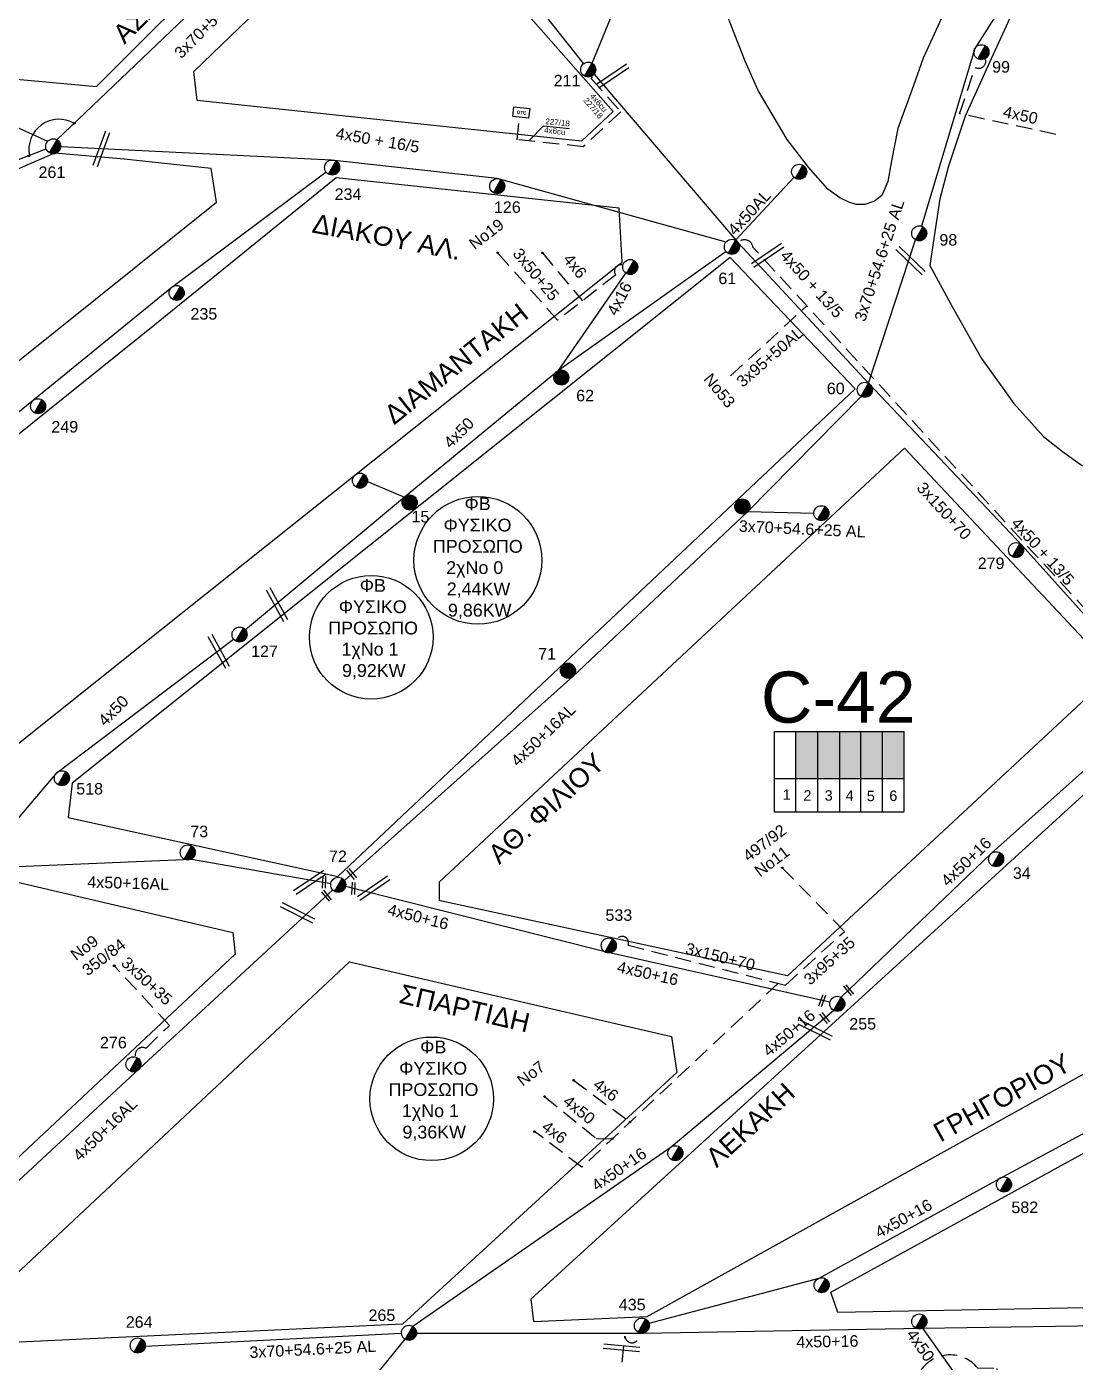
# Model space of a CAD drawing. Header units: millimetres. Extents: x 1421 to 10994, y 848 to 1896.
# Drawn here: x 9342.8 to 9506.9, y 953.6 to 1162.6 of the extents above; entities that cross this region are included whole.
import ezdxf
from ezdxf.enums import TextEntityAlignment as Align

# ---------------------------------------------------------------- set-up
doc = ezdxf.new("R2010")
doc.units = ezdxf.units.MM
doc.linetypes.add('DASHED', pattern=[19.05, 12.7, -6.35])
for name, color, linetype, lineweight in [('3x150+50 XLPE', 7, 'SYN_LINE', 30), ('3x150+70', 7, 'Continuous', 30), ('3x50+25', 7, 'Continuous', 30), ('3x70+54.6+25 AL', 7, 'SYN_LINE', 30), ('3x95+35', 7, 'Continuous', 30), ('3x95+50AL', 7, 'Continuous', 30), ('4x16', 7, 'Continuous', 30), ('4x50', 7, 'Continuous', 30), ('4x50 + 13_5', 7, 'SYN_LINE', 30), ('4x50+16', 7, 'Continuous', 30), ('4x50+16_5', 7, 'Continuous', 30), ('4x6', 7, 'SYN_LINE', 30), ('Pillar Υποσταθμού', 7, 'SYN_LINE', 30), ('Άγνωστα', 7, 'Continuous', 30), ('Υπόγεια καλώδια Παροχών ΧΤ   4x50AL', 7, 'DASHED', 30), ('Υπόγεια καλώδια Παροχών ΧΤ   4x6', 7, 'DASHED', 30)]:
    doc.layers.add(name, color=color, linetype=linetype, lineweight=lineweight)
for name, color, linetype in [('3x50+35CU', 7, 'Continuous'), ('Pillar OTE', 7, 'Continuous'), ('TEXT ΚΑΛΩΔΙΩΝ', 7, 'Continuous'), ('Επιγραφές - Σχήματα', 7, 'Continuous'), ('Μηχανική τομή', 7, 'Continuous'), ('Στύλος Ξύλινος', 7, 'Continuous'), ('Στύλος Ξύλινος @ 1', 7, 'Continuous'), ('Στύλος ΦΜ', 7, 'Continuous'), ('Στύλος ΦΜ @ 1', 7, 'Continuous'), ('Συνδέσεις', 7, 'Continuous'), ('Τομή', 7, 'Continuous'), ('Υπόβαθρο ΔΕΗ', 7, 'Continuous')]:
    doc.layers.add(name, color=color, linetype=linetype)
doc.styles.add('arial', font='arial.ttf', dxfattribs={"height": 3})
doc.styles.get("Standard").update_dxf_attribs({"font": 'arial.ttf', "height": 1.8})
doc.linetypes.add('SYN_LINE', pattern='A,0.5,-0.0001,["/\\/\\/\\/",Standard,S=0.1,R=0,X=0,Y=-0.05],-0.25', length=0.7501)
doc.dimstyles.new('ISO-25', dxfattribs={"dimtxt": 2.5, "dimasz": 2.5, "dimexe": 1.25, "dimexo": 0.625, "dimtad": 1, "dimtxsty": 'Standard', "dimcen": 2.5, "dimadec": 0, "dimazin": 0, "dimtfac": 1, "dimtmove": 0, "dimatfit": 3, "dimfxl": 1, "dimarcsym": 0})

# ---------------------------------------------------------------- blocks, each defined once
blk = doc.blocks.new('ΥΠΑΡΧΩΝ ΤΣΙΜΕΝΤΕΝΙΟΣ ΣΤΥΛΟΣ')
at = {"layer": 'Στύλος ΦΜ'}
blk.add_hatch(color=7, dxfattribs=at).paths.add_polyline_path([(-1.29, -2.28, 0.574793), (2.62, 0, 0.268822), (1.3, 2.27)])
at = {"layer": 'Στύλος ΦΜ', "color": 7}
blk.add_line((-1.29, -2.28), (1.3, 2.27), dxfattribs=at)
blk.add_circle((0, 0), 2.62, dxfattribs=at)
at = {"layer": 'Στύλος ΦΜ', "flags": 4}
for tag, p in [('ΑΡΙΘΜΟΣ', (-4.68, 8.05)), ('ΤΥΠΟΣ', (-4.91, 3.03))]:
    blk.add_attdef(tag, p, '', height=4, dxfattribs=at)
blk = doc.blocks.new('ΥΠΑΡΧΩΝ ΞΥΛΙΝΟΣ ΣΤΥΛΟΣ')
at = {"layer": 'Στύλος Ξύλινος'}
h = blk.add_hatch(color=7, dxfattribs=at)
h.paths.add_polyline_path([(-2.62, 0, 0.270008), (-1.29, -2.28), (1.3, 2.27, 0.576266)])
h.paths.add_polyline_path([(-1.29, -2.28, 0.574793), (2.62, 0, 0.268822), (1.3, 2.27)])
at = {"layer": 'Στύλος Ξύλινος', "color": 7}
blk.add_line((-1.29, -2.28), (1.3, 2.27), dxfattribs=at)
blk.add_circle((0, 0), 2.62, dxfattribs=at)
at = {"layer": 'Στύλος Ξύλινος', "color": 1, "flags": 4}
for tag, p in [('ΑΡΙΘΜΟΣ', (-4.91, 8.6)), ('ΤΥΠΟΣ', (-4.85, 3.39))]:
    blk.add_attdef(tag, p, '', height=4, dxfattribs=at)
blk = doc.blocks.new('ΤΟΜΗ')
at = {"layer": 'Τομή', "ltscale": 40}
for p, q in [((11.33, -0.65), (-11.4, -0.65)), ((11.33, -3.42), (-11.4, -3.42))]:
    blk.add_line(p, q, dxfattribs=at)
blk = doc.blocks.new('_ΣΥΝΔΕΣΗ')
at = {"layer": 'Συνδέσεις', "linetype": 'SYN_LINE', "ltscale": 40}
blk.add_hatch(color=256, dxfattribs=at).paths.add_polyline_path([(0.5, -0.01, 1), (-0.5, -0.01, 1)])
at = {"layer": 'Συνδέσεις'}
blk.add_circle((0, -0.01), 0.5, dxfattribs=at)
blk = doc.blocks.new('ΜΗΧΑΝΙΚΗ ΤΟΜΗ')
at = {"layer": 'Μηχανική τομή', "ltscale": 40}
for p, q in [((-3.79, 1.21), (3.79, 1.21)), ((3.79, -0.34), (-3.79, -0.34))]:
    blk.add_line(p, q, dxfattribs=at)
blk = doc.blocks.new('PILLAR ΟΤΕ')
at = {"layer": 'Pillar OTE', "ltscale": 40}
blk.add_lwpolyline([(-3.31, 2.02), (3.39, 2.02), (3.39, -1.99), (-3.31, -1.99)], close=True, dxfattribs=at)
at = {"layer": 'Pillar OTE', "insert": (-1.81, 0.71), "char_height": 1.3575, "width": 109.961, "attachment_point": 1}
blk.add_mtext('{\\fArial|b1|i0|c161|p34;OTE}', dxfattribs=at)

msp = doc.modelspace()

# ---------------------------------------------------------------- hatches: boundary and pattern name
at = {"layer": 'Pillar Υποσταθμού', "linetype": 'Continuous', "lineweight": -3, "ltscale": 0.2}
h = msp.add_hatch(color=1, dxfattribs=at)
h.dxf.hatch_style = 1
h.paths.add_polyline_path([(9466.58, 1052.35), (9463.14, 1052.35), (9463.14, 1044.99), (9466.58, 1044.99)])
h = msp.add_hatch(color=133, dxfattribs=at)
h.dxf.hatch_style = 1
h.paths.add_polyline_path([(9470.02, 1052.35), (9466.58, 1052.35), (9466.58, 1044.99), (9470.02, 1044.99)])
h = msp.add_hatch(color=30, dxfattribs=at)
h.dxf.hatch_style = 1
h.paths.add_polyline_path([(9473.32, 1044.98), (9473.32, 1052.35), (9470.02, 1052.35), (9470.02, 1044.99)])
h = msp.add_hatch(color=27, dxfattribs=at)
h.dxf.hatch_style = 1
h.paths.add_polyline_path([(9476.7, 1044.98), (9476.7, 1052.35), (9473.4, 1052.35), (9473.4, 1044.99)])
h = msp.add_hatch(color=173, dxfattribs=at)
h.dxf.hatch_style = 1
h.paths.add_polyline_path([(9480.1, 1044.98), (9480.1, 1052.35), (9476.8, 1052.35), (9476.8, 1044.98)])

# ---------------------------------------------------------------- linework, layer by layer
at = {"lineweight": -3, "ltscale": 0.2}
for centre, radius in [((9413.37, 1079.12), 10), ((9396.68, 1067.08), 9.67)]:
    msp.add_circle(centre, radius, dxfattribs=at)
at = {"layer": '3x150+50 XLPE', "color": 6, "linetype": 'DASHED', "lineweight": -3, "ltscale": 0.2}
for points in [[(9488.75, 1149.01), (9491.21, 1156.23, 0.671372), (9492.79, 1157.63, -1.670881)], [(9359.77, 1001.39, -0.640927), (9361.44, 1002.76), (9365.1, 1006.34)]]:
    msp.add_lwpolyline(points, format="xyb", dxfattribs=at)
at = {"layer": '3x150+50 XLPE', "color": 206, "linetype": 'DASHED', "lineweight": -3, "ltscale": 0.2}
for points in [[(9436.07, 1125.3, 0.773801), (9434.95, 1123.8), (9425.85, 1116.71)], [(9442.11, 939.49), (9435.56, 949.82), (9436.39, 957.68, 1.249207), (9438.46, 958.33, -0.350484)]]:
    msp.add_lwpolyline(points, format="xyb", dxfattribs=at)
at = {"layer": '3x150+50 XLPE', "color": 30, "linetype": 'DASHED', "lineweight": -3, "ltscale": 0.2}
msp.add_lwpolyline([(9460.38, 1012.94), (9429.66, 984.15)], dxfattribs=at)
at = {"layer": '3x150+70', "color": 173, "linetype": 'DASHED', "lineweight": -3, "ltscale": 0.2}
msp.add_lwpolyline([(9524.48, 1054.84), (9526.75, 1052.3), (9532.06, 1056.93), (9525.03, 1064.88), (9519.1, 1059.84), (9456.41, 1128.13, 0.647906), (9454.11, 1128.82, -6.062855)], format="xyb", dxfattribs=at)
at = {"layer": '3x150+70', "color": 30, "linetype": 'DASHED', "lineweight": -3, "ltscale": 0.2}
msp.add_lwpolyline([(9434.95, 1019.29, -1.205558), (9436.87, 1018.89), (9461.51, 1012.65)], format="xyb", dxfattribs=at)
at = {"layer": '3x50+25', "color": 206, "linetype": 'DASHED', "lineweight": -3, "ltscale": 0.2}
msp.add_lwpolyline([(9425.85, 1116.71), (9416.45, 1127.23)], dxfattribs=at)
at = {"layer": '3x50+35CU', "color": 6, "linetype": 'DASHED', "lineweight": -3, "ltscale": 0.2}
msp.add_lwpolyline([(9365.1, 1006.34), (9356.46, 1015.67)], dxfattribs=at)
at = {"layer": '3x70+54.6+25 AL', "color": 173, "lineweight": -3, "ltscale": 15}
msp.add_lwpolyline([(9431.23, 1156.94), (9442.01, 1183.17), (9453.07, 1211.36), (9468.55, 1231.94), (9480.99, 1245.6), (9503.01, 1267.61), (9530.78, 1294.47)], dxfattribs=at)
at = {"layer": '3x70+54.6+25 AL', "color": 1, "lineweight": -3, "ltscale": 10}
msp.add_lwpolyline([(9347.5, 1144.93), (9374.22, 1170.48), (9395.42, 1193.31)], dxfattribs=at)
at = {"layer": '3x70+54.6+25 AL', "color": 6, "linetype": 'SYN_LINE', "lineweight": -3, "ltscale": 15}
msp.add_lwpolyline([(9499.7, 1172.66), (9491.16, 1159.24), (9482.78, 1131.41)], dxfattribs=at)
at = {"layer": '3x70+54.6+25 AL', "color": 133, "lineweight": -3, "ltscale": 15}
msp.add_lwpolyline([(9474.5, 1106.83), (9481.86, 1129.26)], dxfattribs=at)
at = {"layer": '3x70+54.6+25 AL', "color": 133, "lineweight": -3, "ltscale": 9}
msp.add_lwpolyline([(9455.62, 1086.74), (9465.94, 1086.52)], dxfattribs=at)
at = {"layer": '3x70+54.6+25 AL', "color": 62, "linetype": 'SYN_LINE', "lineweight": -3, "ltscale": 15}
msp.add_lwpolyline([(9361.31, 956.15), (9401.41, 958.17)], dxfattribs=at)
at = {"layer": '3x70+54.6+25 AL', "color": 62, "linetype": 'SYN_LINE', "lineweight": -3, "ltscale": 9}
msp.add_lwpolyline([(9396.83, 950.86), (9402.01, 957.21)], dxfattribs=at)
at = {"layer": '3x95+35', "color": 30, "linetype": 'DASHED', "lineweight": -3, "ltscale": 0.2}
msp.add_lwpolyline([(9461.51, 1012.65), (9470.76, 1021.05), (9461.01, 1031)], dxfattribs=at)
at = {"layer": '3x95+50AL', "color": 206, "linetype": 'DASHED', "lineweight": -3, "ltscale": 0.2}
msp.add_lwpolyline([(9452.9, 1107.97), (9464.85, 1118.94)], dxfattribs=at)
at = {"layer": '4x16', "color": 206, "linetype": 'Continuous', "lineweight": -3, "ltscale": 0.2}
msp.add_lwpolyline([(9425.99, 1108.83), (9436.54, 1124.05)], dxfattribs=at)
at = {"layer": '4x50', "color": 6, "linetype": 'DASHED', "lineweight": -3, "ltscale": 0.2}
msp.add_lwpolyline([(9503.82, 1145.78), (9488.75, 1149.01)], dxfattribs=at)
at = {"layer": '4x50', "color": 133, "linetype": 'Continuous', "lineweight": -3, "ltscale": 15}
msp.add_lwpolyline([(9453.71, 1129.2), (9462.85, 1139.07)], dxfattribs=at)
at = {"layer": '4x50', "color": 173, "linetype": 'Continuous', "lineweight": -3, "ltscale": 0.2}
msp.add_lwpolyline([(9452.21, 1127.43), (9425.99, 1108.83), (9401.88, 1089.02), (9376.99, 1068.25)], dxfattribs=at)
at = {"layer": '4x50', "color": 206, "linetype": 'Continuous', "lineweight": -3, "ltscale": 0.2}
msp.add_lwpolyline([(9396.09, 1091.44), (9401.88, 1089.02)], dxfattribs=at)
at = {"layer": '4x50', "color": 27, "linetype": 'Continuous', "lineweight": -3, "ltscale": 0.2}
msp.add_lwpolyline([(9279.12, 981.37), (9303.94, 1005.61), (9335.57, 1031.89), (9347.51, 1045.92), (9375.14, 1066.79)], dxfattribs=at)
at = {"layer": '4x50', "color": 30, "linetype": 'DASHED', "lineweight": -3, "ltscale": 0.2}
msp.add_lwpolyline([(9423.82, 995.21), (9431.9, 988.65), (9434.4, 988.6)], dxfattribs=at)
at = {"layer": '4x50', "color": 30, "linetype": 'Continuous', "lineweight": -3, "ltscale": 0.2}
msp.add_lwpolyline([(9482.96, 958.94), (9487.63, 952.35)], dxfattribs=at)
at = {"layer": '4x50 + 13_5', "color": 173, "linetype": 'Continuous', "lineweight": -3, "ltscale": 0.2}
msp.add_lwpolyline([(9397.18, 1194.36), (9416.6, 1173.5), (9417.92, 1172), (9429.91, 1156.84)], dxfattribs=at)
at = {"layer": '4x50 + 13_5', "color": 133, "linetype": 'Continuous', "lineweight": -3, "ltscale": 15}
msp.add_lwpolyline([(9431.57, 1155.19), (9454.11, 1128.82), (9474.5, 1106.83), (9498.54, 1081.42), (9513.89, 1064.4), (9519.3, 1057.3)], dxfattribs=at)
at = {"layer": '4x50+16', "color": 151, "linetype": 'Continuous', "lineweight": -3, "ltscale": 15}
for points in [[(9226.6, 1161.14), (9239.99, 1157.36), (9259.6, 1155.21), (9290.84, 1151.94), (9327.47, 1153.15), (9346.03, 1144.69)], [(9337.57, 1031.03), (9368.56, 1032.37), (9390.36, 1028.55)]]:
    msp.add_lwpolyline(points, dxfattribs=at)
at = {"layer": '4x50+16', "color": 1, "lineweight": -3, "ltscale": 15}
msp.add_lwpolyline([(9254.09, 1104.64), (9282.56, 1117.91), (9315.46, 1131.84), (9345.82, 1143.49)], dxfattribs=at)
at = {"layer": '4x50+16', "color": 206, "linetype": 'Continuous', "lineweight": -3, "ltscale": 0.2}
for points in [[(9389.64, 1139.85), (9365.28, 1121.65), (9343.85, 1104.18), (9323.85, 1088.07), (9283.2, 1062.89)], [(9440.16, 959.74), (9466.76, 966.78), (9494.94, 982.34), (9526.9, 999.56), (9555.83, 1014.18)]]:
    msp.add_lwpolyline(points, dxfattribs=at)
at = {"layer": '4x50+16', "color": 133, "linetype": 'Continuous', "lineweight": -3, "ltscale": 15}
msp.add_lwpolyline([(9392.48, 1029.03), (9428.25, 1060.96), (9455.58, 1086.7), (9473.34, 1104.78)], dxfattribs=at)
at = {"layer": '4x50+16', "color": 30, "linetype": 'Continuous', "lineweight": -3, "ltscale": 0.2}
for points in [[(9519.09, 1055.91), (9493.75, 1033.27), (9470.2, 1010.73)], [(9468.47, 1009.98), (9433.27, 1017.83), (9392.67, 1028.06)], [(9403.77, 958.15), (9439.22, 958.19), (9482.96, 958.94), (9517.66, 959.48), (9550.81, 960.4), (9580, 962.35)]]:
    msp.add_lwpolyline(points, dxfattribs=at)
at = {"layer": '4x50+16', "color": 6, "linetype": 'Continuous', "lineweight": -3, "ltscale": 0.2}
msp.add_lwpolyline([(9313.93, 958.93), (9335.69, 976.68), (9360.44, 999.6), (9390.66, 1027.54)], dxfattribs=at)
at = {"layer": '4x50+16', "color": 62, "linetype": 'Continuous', "lineweight": -3, "ltscale": 0.2}
msp.add_lwpolyline([(9403.18, 959.25), (9443.63, 987.32), (9469.03, 1008.69)], dxfattribs=at)
at = {"layer": '4x50+16', "color": 5, "linetype": 'DASHED', "lineweight": -3, "ltscale": 0.2}
msp.add_lwpolyline([(9467.91, 924.18), (9464.25, 921.49), (9448.49, 941.96), (9449.91, 951.57), (9482.68, 952.38, -0.495948), (9491.58, 952.73), (9494.57, 952.66), (9494.51, 951.82), (9528.29, 952.34), (9528.3, 955.96), (9540.44, 956.15), (9540.49, 952.32)], format="xyb", dxfattribs=at)
at = {"layer": '4x50+16_5', "color": 173, "linetype": 'Continuous', "lineweight": -3, "ltscale": 0.2}
msp.add_lwpolyline([(9452.2, 1128.91), (9416.41, 1138.85), (9390.48, 1141.76), (9348.1, 1143.85)], dxfattribs=at)
at = {"layer": '4x6', "color": 206, "linetype": 'DASHED', "lineweight": -3, "ltscale": 0.2}
msp.add_lwpolyline([(9423.47, 1127.23), (9429.72, 1119.72)], dxfattribs=at)
at = {"layer": '4x6', "color": 30, "linetype": 'DASHED', "lineweight": -3, "ltscale": 0.2}
for points in [[(9428.35, 997.76), (9437.18, 991.2)], [(9429.66, 984.15), (9422.23, 989.72)]]:
    msp.add_lwpolyline(points, dxfattribs=at)
at = {"layer": 'Pillar Υποσταθμού', "linetype": 'Continuous', "lineweight": -3, "ltscale": 40}
for points in [[(9459.81, 1039.71), (9459.81, 1052.35), (9480.1, 1052.35)], [(9463.14, 1039.71), (9463.14, 1052.35)], [(9466.58, 1039.71), (9466.58, 1052.35)], [(9470.02, 1039.7), (9470.02, 1052.35)], [(9473.32, 1039.7), (9473.32, 1052.35)], [(9476.7, 1039.7), (9476.7, 1052.35)], [(9480.1, 1039.82), (9480.1, 1052.35)], [(9459.81, 1045), (9480.1, 1044.98)], [(9480.1, 1039.68), (9480.1, 1039.68), (9459.81, 1039.71)]]:
    msp.add_lwpolyline(points, dxfattribs=at)
at = {"layer": 'Υπόβαθρο ΔΕΗ', "lineweight": -3, "ltscale": 0.1}
for points in [[(9264.33, 1165.95), (9264.96, 1162), (9312.72, 1157.01), (9353.69, 1153.26), (9394.91, 1194.43), (9383.58, 1207.8), (9353.76, 1197.27), (9320.61, 1185.54), (9289.65, 1174.68)], [(9401.4, 1186.99), (9434.56, 1149.36), (9429.57, 1144.71), (9369.44, 1151.06), (9368.92, 1155.64)], [(9247.58, 1095.21), (9282.26, 1063.87), (9315.63, 1089.64), (9372.45, 1135.15), (9371.63, 1140.45), (9358, 1141.91), (9347.11, 1142.83), (9298.04, 1121.47), (9247.31, 1100.36)], [(9291.24, 1058.3), (9297.1, 1050.27), (9331.95, 1042.89), (9360.99, 1066.03), (9435.95, 1125.78), (9435.48, 1134.22), (9391.2, 1138.99), (9362.84, 1115.98), (9326.85, 1087.11)], [(9349.89, 1044.25), (9349.23, 1038.87), (9391.43, 1029.64), (9472.42, 1105.95), (9452.87, 1126.49)], [(9513.02, 1061.66), (9461.82, 1014.08), (9407.72, 1025.76), (9407.34, 1025.88), (9407.35, 1028.81), (9480.11, 1096.69)], [(9422.07, 960.02), (9439.88, 960.76), (9548.69, 1021.25), (9519.96, 1053.21), (9421.63, 963.5)], [(9375.01, 1020.88), (9375.39, 1017.48), (9353.16, 996.68), (9313.99, 959.95), (9280.19, 981.27), (9293.35, 992.68), (9336.39, 1029.88)], [(9393.26, 1016.28), (9443.65, 1004.61), (9444.52, 998.97), (9401.55, 959.57), (9336, 956.51), (9334.33, 961.1)], [(9468.62, 964.61), (9556.57, 1012.97), (9588.51, 977.83), (9580.31, 963.48), (9469.72, 961.39)]]:
    msp.add_lwpolyline(points, close=True, dxfattribs=at)
for points in [[(9485.94, 1163.97), (9483.06, 1157.71), (9481.53, 1153.44), (9479.08, 1146.68), (9478.12, 1141.65), (9477.5, 1138.38), (9476.59, 1136.23), (9475.46, 1135.3), (9473.94, 1134.78), (9472.58, 1134.82), (9471.43, 1135.16), (9470, 1135.86), (9468.14, 1137.19), (9465.09, 1140.63), (9461.76, 1144.96), (9457.23, 1152.63), (9455.19, 1157.22), (9450.81, 1168.47)], [(9496.61, 1163.95), (9493.67, 1157.59), (9489.63, 1148.62), (9488.23, 1144.42), (9487.02, 1140.82), (9485.64, 1135.7), (9484.74, 1129.46), (9484.12, 1125.23), (9487.65, 1118.72), (9492.17, 1110.68), (9497.22, 1103.65), (9501.87, 1098.47), (9504.85, 1096.14), (9507.98, 1093.88)]]:
    msp.add_lwpolyline(points, dxfattribs=at)
at = {"layer": 'Υπόβαθρο ΔΕΗ', "lineweight": -3}
msp.add_circle((9406.14, 994.85), 9.67, dxfattribs=at)
msp.add_arc((9347.84, 1143.4), 4.74, 60.0863, 191.252, dxfattribs=at)
at = {"layer": 'Υπόγεια καλώδια Παροχών ΧΤ   4x6', "color": 173, "linetype": 'DASHED', "lineweight": -3, "ltscale": 0.2}
msp.add_lwpolyline([(9431.15, 1154.85, -0.57453), (9431.12, 1154.52), (9435.72, 1149.3), (9429.86, 1143.85), (9419.54, 1144.94), (9419.9, 1148.39)], format="xyb", dxfattribs=at)

# ---------------------------------------------------------------- block references
at = {"layer": 'Pillar OTE', "xscale": 0.375, "yscale": 0.375, "zscale": 0.375, "rotation": 354.0000000000001}
msp.add_blockref('PILLAR ΟΤΕ', (9420.13, 1149.18), dxfattribs=at)
at = {"layer": 'Μηχανική τομή', "lineweight": -3, "xscale": 0.2499999999999678, "yscale": 0.2499999999999678, "zscale": 0.2499999999999678}
for p, rotation in [((9393.54, 1029.96), 309.3983896986296), ((9389.2, 1028.75), 267.3831319401463), ((9393.79, 1027.78), 267.3831319401463), ((9389.59, 1026.55), 309.3983896986296), ((9471.31, 1011.78), 309.3983896986296), ((9467.13, 1010.26), 249.2656532488117), ((9467.54, 1007.43), 309.3983896986296)]:
    msp.add_blockref('ΜΗΧΑΝΙΚΗ ΤΟΜΗ', p, dxfattribs=dict(at, rotation=rotation))
at = {"layer": 'Στύλος Ξύλινος @ 1', "lineweight": -3, "ltscale": 40}
ref = msp.add_blockref('ΥΠΑΡΧΩΝ ΞΥΛΙΝΟΣ ΣΤΥΛΟΣ', (9426.42, 1107.74), dxfattribs=dict(at, xscale=0.4499999999998181, yscale=0.4499999999998181, zscale=0.4499999999998181))
ref.add_attrib('ΤΥΠΟΣ', '62', (9428.75, 1104), dxfattribs={"layer": 'Στύλος Ξύλινος', "height": 1.8, "flags": 4})
ref = msp.add_blockref('ΥΠΑΡΧΩΝ ΞΥΛΙΝΟΣ ΣΤΥΛΟΣ', (9402.7, 1088.17), dxfattribs=dict(at, xscale=0.4499999999998181, yscale=0.4499999999998181, zscale=0.4499999999998181))
ref.add_attrib('ΤΥΠΟΣ', '15', (9402.98, 1085.05), dxfattribs={"layer": 'Στύλος Ξύλινος', "height": 1.8, "flags": 4})
at = {"layer": 'Στύλος Ξύλινος @ 1', "lineweight": -3, "ltscale": 40, "xscale": 0.4499999999998181, "yscale": 0.4499999999998181, "zscale": 0.4499999999998181}
msp.add_blockref('ΥΠΑΡΧΩΝ ΞΥΛΙΝΟΣ ΣΤΥΛΟΣ', (9454.76, 1087.55), dxfattribs=at)
at = {"layer": 'Στύλος Ξύλινος @ 1', "lineweight": -3, "ltscale": 40}
ref = msp.add_blockref('ΥΠΑΡΧΩΝ ΞΥΛΙΝΟΣ ΣΤΥΛΟΣ', (9427.47, 1061.85), dxfattribs=dict(at, xscale=0.4499999999998181, yscale=0.4499999999998181, zscale=0.4499999999998181))
ref.add_attrib('ΤΥΠΟΣ', '71', (9422.8, 1063.59), dxfattribs={"layer": 'Στύλος Ξύλινος', "height": 1.8, "flags": 4})
at = {"layer": 'Στύλος ΦΜ @ 1', "color": 1, "lineweight": -3, "ltscale": 40}
ref = msp.add_blockref('ΥΠΑΡΧΩΝ ΤΣΙΜΕΝΤΕΝΙΟΣ ΣΤΥΛΟΣ', (9492.17, 1158.63), dxfattribs=dict(at, xscale=0.4499999999998181, yscale=0.4499999999998181, zscale=0.4499999999998181))
ref.add_attrib('ΑΡΙΘΜΟΣ', '99', (9493.84, 1155.44), dxfattribs={"layer": 'Στύλος ΦΜ', "height": 1.8, "flags": 4})
ref = msp.add_blockref('ΥΠΑΡΧΩΝ ΤΣΙΜΕΝΤΕΝΙΟΣ ΣΤΥΛΟΣ', (9430.64, 1155.91), dxfattribs=dict(at, xscale=0.4499999999998181, yscale=0.4499999999998181, zscale=0.4499999999998181))
ref.add_attrib('ΑΡΙΘΜΟΣ', '211', (9425.23, 1153.29), dxfattribs={"layer": 'Στύλος ΦΜ', "height": 1.8, "flags": 4})
ref = msp.add_blockref('ΥΠΑΡΧΩΝ ΤΣΙΜΕΝΤΕΝΙΟΣ ΣΤΥΛΟΣ', (9346.92, 1143.91), dxfattribs=dict(at, xscale=0.4499999999998181, yscale=0.4499999999998181, zscale=0.4499999999998181))
ref.add_attrib('ΑΡΙΘΜΟΣ', '261', (9344.61, 1138.95), dxfattribs={"layer": 'Στύλος ΦΜ', "height": 1.8, "flags": 4})
ref = msp.add_blockref('ΥΠΑΡΧΩΝ ΤΣΙΜΕΝΤΕΝΙΟΣ ΣΤΥΛΟΣ', (9390.56, 1140.58), dxfattribs=dict(at, xscale=0.4499999999998181, yscale=0.4499999999998181, zscale=0.4499999999998181))
ref.add_attrib('ΑΡΙΘΜΟΣ', '234', (9390.95, 1135.52), dxfattribs={"layer": 'Στύλος ΦΜ', "height": 1.8, "flags": 4})
at = {"layer": 'Στύλος ΦΜ @ 1', "color": 1, "lineweight": -3, "ltscale": 40, "xscale": 0.4499999999998181, "yscale": 0.4499999999998181, "zscale": 0.4499999999998181}
for p in [(9463.65, 1139.93), (9437.21, 1125.02), (9394.92, 1091.59), (9467.12, 1086.49), (9444.27, 986.33), (9467.17, 965.67), (9482.45, 960)]:
    msp.add_blockref('ΥΠΑΡΧΩΝ ΤΣΙΜΕΝΤΕΝΙΟΣ ΣΤΥΛΟΣ', p, dxfattribs=at)
at = {"layer": 'Στύλος ΦΜ @ 1', "color": 1, "lineweight": -3, "ltscale": 40}
ref = msp.add_blockref('ΥΠΑΡΧΩΝ ΤΣΙΜΕΝΤΕΝΙΟΣ ΣΤΥΛΟΣ', (9416.4, 1137.67), dxfattribs=dict(at, xscale=0.4499999999998181, yscale=0.4499999999998181, zscale=0.4499999999998181))
ref.add_attrib('ΑΡΙΘΜΟΣ', '126', (9415.88, 1133.49), dxfattribs={"layer": 'Στύλος ΦΜ', "height": 1.8, "flags": 4})
ref = msp.add_blockref('ΥΠΑΡΧΩΝ ΤΣΙΜΕΝΤΕΝΙΟΣ ΣΤΥΛΟΣ', (9482.44, 1130.29), dxfattribs=dict(at, xscale=0.4499999999998181, yscale=0.4499999999998181, zscale=0.4499999999998181))
ref.add_attrib('ΑΡΙΘΜΟΣ', '98', (9485.59, 1128.37), dxfattribs={"layer": 'Στύλος ΦΜ', "height": 1.8, "flags": 4})
ref = msp.add_blockref('ΥΠΑΡΧΩΝ ΤΣΙΜΕΝΤΕΝΙΟΣ ΣΤΥΛΟΣ', (9453.12, 1128.18), dxfattribs=dict(at, xscale=0.4499999999998181, yscale=0.4499999999998181, zscale=0.4499999999998181))
ref.add_attrib('ΑΡΙΘΜΟΣ', '61', (9451, 1122.34), dxfattribs={"layer": 'Στύλος ΦΜ', "height": 1.8, "flags": 4})
ref = msp.add_blockref('ΥΠΑΡΧΩΝ ΤΣΙΜΕΝΤΕΝΙΟΣ ΣΤΥΛΟΣ', (9366.23, 1120.96), dxfattribs=dict(at, xscale=0.4499999999998181, yscale=0.4499999999998181, zscale=0.4499999999998181))
ref.add_attrib('ΑΡΙΘΜΟΣ', '235', (9368.39, 1116.79), dxfattribs={"layer": 'Στύλος ΦΜ', "height": 1.8, "flags": 4})
ref = msp.add_blockref('ΥΠΑΡΧΩΝ ΤΣΙΜΕΝΤΕΝΙΟΣ ΣΤΥΛΟΣ', (9473.92, 1105.81), dxfattribs=dict(at, xscale=0.4499999999998181, yscale=0.4499999999998181, zscale=0.4499999999998181))
ref.add_attrib('ΑΡΙΘΜΟΣ', '60', (9467.97, 1105.12), dxfattribs={"layer": 'Στύλος ΦΜ', "height": 1.8, "flags": 4})
ref = msp.add_blockref('ΥΠΑΡΧΩΝ ΤΣΙΜΕΝΤΕΝΙΟΣ ΣΤΥΛΟΣ', (9344.54, 1103.23), dxfattribs=dict(at, xscale=0.4499999999998181, yscale=0.4499999999998181, zscale=0.4499999999998181))
ref.add_attrib('ΑΡΙΘΜΟΣ', '249', (9346.62, 1099.12), dxfattribs={"layer": 'Στύλος ΦΜ', "height": 1.8, "flags": 4})
ref = msp.add_blockref('ΥΠΑΡΧΩΝ ΤΣΙΜΕΝΤΕΝΙΟΣ ΣΤΥΛΟΣ', (9497.59, 1080.72), dxfattribs=dict(at, xscale=0.4499999999998181, yscale=0.4499999999998181, zscale=0.4499999999998181))
ref.add_attrib('ΑΡΙΘΜΟΣ', '279', (9491.59, 1077.75), dxfattribs={"layer": 'Στύλος ΦΜ', "height": 1.8, "flags": 4})
ref = msp.add_blockref('ΥΠΑΡΧΩΝ ΤΣΙΜΕΝΤΕΝΙΟΣ ΣΤΥΛΟΣ', (9376.08, 1067.5), dxfattribs=dict(at, xscale=0.4499999999998181, yscale=0.4499999999998181, zscale=0.4499999999998181))
ref.add_attrib('ΑΡΙΘΜΟΣ', '127', (9377.88, 1063.98), dxfattribs={"layer": 'Στύλος ΦΜ', "height": 1.8, "flags": 4})
ref = msp.add_blockref('ΥΠΑΡΧΩΝ ΤΣΙΜΕΝΤΕΝΙΟΣ ΣΤΥΛΟΣ', (9348.27, 1045.02), dxfattribs=dict(at, xscale=0.4499999999998181, yscale=0.4499999999998181, zscale=0.4499999999998181))
ref.add_attrib('ΑΡΙΘΜΟΣ', '518', (9350.51, 1042.47), dxfattribs={"layer": 'Στύλος ΦΜ', "height": 1.8, "flags": 4})
ref = msp.add_blockref('ΥΠΑΡΧΩΝ ΤΣΙΜΕΝΤΕΝΙΟΣ ΣΤΥΛΟΣ', (9367.97, 1033.39), dxfattribs=dict(at, xscale=0.4499999999998181, yscale=0.4499999999998181, zscale=0.4499999999998181))
ref.add_attrib('ΑΡΙΘΜΟΣ', '73', (9368.36, 1035.79), dxfattribs={"layer": 'Στύλος ΦΜ', "height": 1.8, "flags": 4})
ref = msp.add_blockref('ΥΠΑΡΧΩΝ ΤΣΙΜΕΝΤΕΝΙΟΣ ΣΤΥΛΟΣ', (9391.52, 1028.34), dxfattribs=dict(at, xscale=0.4499999999998181, yscale=0.4499999999998181, zscale=0.4499999999998181))
ref.add_attrib('ΑΡΙΘΜΟΣ', '72', (9390.07, 1031.9), dxfattribs={"layer": 'Στύλος ΦΜ', "height": 1.8, "flags": 4})
ref = msp.add_blockref('ΥΠΑΡΧΩΝ ΤΣΙΜΕΝΤΕΝΙΟΣ ΣΤΥΛΟΣ', (9494.47, 1032.34), dxfattribs=dict(at, xscale=0.4499999999998181, yscale=0.4499999999998181, zscale=0.4499999999998181))
ref.add_attrib('ΑΡΙΘΜΟΣ', '34', (9497.09, 1029.27), dxfattribs={"layer": 'Στύλος ΦΜ', "height": 1.8, "flags": 4})
ref = msp.add_blockref('ΥΠΑΡΧΩΝ ΤΣΙΜΕΝΤΕΝΙΟΣ ΣΤΥΛΟΣ', (9433.85, 1018.85), dxfattribs=dict(at, xscale=0.4499999999998181, yscale=0.4499999999998181, zscale=0.4499999999998181))
ref.add_attrib('ΑΡΙΘΜΟΣ', '533', (9433.33, 1022.7), dxfattribs={"layer": 'Στύλος ΦΜ', "height": 1.8, "flags": 4})
ref = msp.add_blockref('ΥΠΑΡΧΩΝ ΤΣΙΜΕΝΤΕΝΙΟΣ ΣΤΥΛΟΣ', (9469.62, 1009.71), dxfattribs=dict(at, xscale=0.4499999999998181, yscale=0.4499999999998181, zscale=0.4499999999998181))
ref.add_attrib('ΑΡΙΘΜΟΣ', '255', (9471.49, 1005.69), dxfattribs={"layer": 'Στύλος ΦΜ', "height": 1.8, "flags": 4})
ref = msp.add_blockref('ΥΠΑΡΧΩΝ ΤΣΙΜΕΝΤΕΝΙΟΣ ΣΤΥΛΟΣ', (9359.47, 1000.25), dxfattribs=dict(at, xscale=0.4499999999998181, yscale=0.4499999999998181, zscale=0.4499999999998181))
ref.add_attrib('ΑΡΙΘΜΟΣ', '276', (9354.23, 1002.75), dxfattribs={"layer": 'Στύλος ΦΜ', "height": 1.8, "flags": 4})
ref = msp.add_blockref('ΥΠΑΡΧΩΝ ΤΣΙΜΕΝΤΕΝΙΟΣ ΣΤΥΛΟΣ', (9495.7, 981.44), dxfattribs=dict(at, xscale=0.4499999999998181, yscale=0.4499999999998181, zscale=0.4499999999998181))
ref.add_attrib('ΑΡΙΘΜΟΣ', '582', (9496.86, 976.97), dxfattribs={"layer": 'Στύλος ΦΜ', "height": 1.8, "flags": 4})
ref = msp.add_blockref('ΥΠΑΡΧΩΝ ΤΣΙΜΕΝΤΕΝΙΟΣ ΣΤΥΛΟΣ', (9439.04, 959.36), dxfattribs=dict(at, xscale=0.4499999999998181, yscale=0.4499999999998181, zscale=0.4499999999998181))
ref.add_attrib('ΑΡΙΘΜΟΣ', '435', (9435.42, 961.75), dxfattribs={"layer": 'Στύλος ΦΜ', "height": 1.8, "flags": 4})
ref = msp.add_blockref('ΥΠΑΡΧΩΝ ΤΣΙΜΕΝΤΕΝΙΟΣ ΣΤΥΛΟΣ', (9402.59, 958.23), dxfattribs=dict(at, xscale=0.4499999999998181, yscale=0.4499999999998181, zscale=0.4499999999998181))
ref.add_attrib('ΑΡΙΘΜΟΣ', '265', (9396.25, 960.08), dxfattribs={"layer": 'Στύλος ΦΜ', "height": 1.8, "flags": 4})
ref = msp.add_blockref('ΥΠΑΡΧΩΝ ΤΣΙΜΕΝΤΕΝΙΟΣ ΣΤΥΛΟΣ', (9360.14, 956.24), dxfattribs=dict(at, xscale=0.4499999999998181, yscale=0.4499999999998181, zscale=0.4499999999998181))
ref.add_attrib('ΑΡΙΘΜΟΣ', '264', (9358.26, 959.02), dxfattribs={"layer": 'Στύλος ΦΜ', "height": 1.8, "flags": 4})
at = {"layer": 'Συνδέσεις', "lineweight": -3, "xscale": 0.25, "yscale": 0.25, "zscale": 0.25}
for p in [(9350.21, 1147.52), (9343.1, 1142.4), (9416.45, 1127.24), (9423.47, 1127.24), (9461.02, 1031), (9356.46, 1015.67), (9428.35, 997.76), (9423.82, 995.21), (9437.18, 991.21), (9422.23, 989.72), (9434.41, 988.6)]:
    msp.add_blockref('_ΣΥΝΔΕΣΗ', p, dxfattribs=at)
at = {"layer": 'Τομή', "lineweight": -3}
for p, xscale, yscale, zscale, rotation in [((9434.19, 1155.31), 0.2499999999999999, 0.2499999999999999, 0.2499999999999999, 34.12016759528842), ((9353.95, 1143.65), 0.2499999999999998, 0.2499999999999998, 0.2499999999999998, 69.77134410171824), ((9458.44, 1127.25), 0.2499999999999999, 0.2499999999999999, 0.2499999999999999, 34.12016759528842), ((9481.45, 1126.39), 0.2499999999999999, 0.2499999999999999, 0.2499999999999999, 316.1949895395138), ((9381.44, 1071.96), 0.2499999999999999, 0.2499999999999999, 0.2499999999999999, 118.7086112343165), ((9372.34, 1064.66), 0.2499999999999999, 0.2499999999999999, 0.2499999999999999, 118.7086112343165), ((9386.8, 1029.14), 0.2499999999999999, 0.2499999999999999, 0.2499999999999999, 34.12016759528842), ((9396.79, 1028.21), 0.2499999999999999, 0.2499999999999999, 0.2499999999999999, 34.12016759528842), ((9385.4, 1024.37), 0.2499999999999999, 0.2499999999999999, 0.2499999999999999, 333.5872444289133), ((9466.41, 1006.03), 0.2499999999999999, 0.2499999999999999, 0.2499999999999999, 333.5872444289133), ((9435.91, 956.34), 0.2499999999999999, 0.2499999999999999, 0.2499999999999999, 354.7014623043805)]:
    msp.add_blockref('ΤΟΜΗ', p, dxfattribs=dict(at, xscale=xscale, yscale=yscale, zscale=zscale, rotation=rotation))

# ---------------------------------------------------------------- texts
at = {"layer": 'Pillar Υποσταθμού', "linetype": 'Continuous', "lineweight": -3, "ltscale": 30, "char_height": 1.63, "width": 11.2573, "attachment_point": 1}
for s, insert in [('1', (9461.06, 1043.27)), ('2', (9464.3, 1043.14)), ('3', (9467.63, 1043.14)), ('4', (9470.93, 1043.14)), ('5', (9474.23, 1043.06)), ('6', (9477.75, 1043.09))]:
    msp.add_mtext(s, dxfattribs=dict(at, insert=insert))
at = {"layer": 'TEXT ΚΑΛΩΔΙΩΝ', "lineweight": -3, "ltscale": 15, "style": 'arial'}
for s, rotation, p in [('3x70+54.6+25', 44.9308, (9372, 1163.83)), ('4x50', 347.8951, (9498.29, 1148.8)), ('4x50 + 16/5', 350.3373, (9397.68, 1144.88)), ('4x50AL', 47.5128, (9455.84, 1133.56)), ('3x70+54.6+25 AL', 71.8534, (9476.19, 1126.05)), ('3x50+25', 309.2077, (9422.48, 1123.87)), ('4x6', 309.2077, (9428.58, 1125.18)), ('4x50 + 13/5', 312.0439, (9465.65, 1122.37)), ('4x16', 62.5366, (9435.52, 1120.07)), ('3x95+50AL', 40.8928, (9459.05, 1110.95)), ('4x50', 45.3919, (9410.39, 1099.08)), ('3x150+70', 312.5514, (9486.34, 1086.86)), ('3x70+54.6+25 AL', 357.3198, (9464.13, 1084.04)), ('4x50 + 13/5', 312.0439, (9501.78, 1080.52)), ('4x50', 45.3919, (9356.31, 1055.6)), ('4x50+16AL', 43.743, (9423.6, 1051.8)), ('4x50+16', 43.743, (9489.78, 1031.96)), ('4x50+16AL', 358.3422, (9358.65, 1028.61)), ('4x50+16', 345.8602, (9404.03, 1023.34)), ('3x95+35', 42.2297, (9468.37, 1016.45)), ('3x150+70', 345.8035, (9451.31, 1017.09)), ('3x50+35', 317.3646, (9361.58, 1013.3)), ('4x50+16', 347.4286, (9439.96, 1014.49)), ('4x50+16', 40.0729, (9462.05, 1005.17)), ('4x6', 323.4053, (9433.41, 996.24)), ('4x50', 320.942, (9429.22, 993.15)), ('4x50+16AL', 44.1389, (9355.02, 990.07)), ('4x6', 323.1859, (9425.36, 989.62)), ('4x50+16', 34.7506, (9435.45, 983.83)), ('4x50+16', 28.9101, (9479.98, 976.13)), ('4x50+16', 0.9806, (9468.06, 956.88)), ('4x50', 305.2973, (9482.64, 956.28)), ('3x70+54.6+25 AL', 2.8852, (9387.53, 955.67))]:
    msp.add_text(s, height=1.8, rotation=rotation, dxfattribs=at).set_placement(p, align=Align.MIDDLE_CENTER)
at = {"layer": 'Άγνωστα', "lineweight": -3, "ltscale": 0.2, "char_height": 1.8, "width": 18.6352, "attachment_point": 1, "style": 'arial'}
for s, insert, rotation in [('No19', (9411.76, 1129.08), 37.2076), ('No53', (9449.98, 1108.59), 309.4125), ('497/92\\PNo11', (9454.63, 1033.3), 37.2076), ('No9\\P350/84', (9349.4, 1017.81), 37.2076), ('No7', (9419.29, 998.15), 37.2076)]:
    msp.add_mtext(s, dxfattribs=dict(at, insert=insert, rotation=rotation))
at = {"layer": 'Υπόβαθρο ΔΕΗ', "lineweight": -3, "ltscale": 0.1, "style": 'arial'}
for s, rotation, p in [('ΑΣΛΑΝΟΓΛΟΥ', 44.9681, (9367.08, 1170.87)), ('ΔΙΑΚΟΥ ΑΛ.', 349.3187, (9399.13, 1129.74)), ('ΔΙΑΜΑΝΤΑΚΗ', 38.5571, (9409.97, 1109.89)), ('ΑΘ. ΦΙΛΙΟΥ', 43.0109, (9424.08, 1040.31)), ('ΣΠΑΡΤΙΔΗ', 346.9573, (9411.31, 1009.02)), ('ΓΡΗΓΟΡΙΟΥ', 29.0724, (9495.39, 995.05)), ('ΛΕΚΑΚΗ', 42.3724, (9455.99, 990.79))]:
    msp.add_text(s, height=3, rotation=rotation, dxfattribs=at).set_placement(p, align=Align.MIDDLE_CENTER)
at = {"layer": 'Υπόβαθρο ΔΕΗ', "lineweight": -3, "attachment_point": 1}
for s, insert, char_height, width in [('{\\W8.64836; }ΦΒ \\P{\\W4.42067; }ΦΥΣΙΚΟ \\P{\\W2.28183; }ΠΡΟΣΩΠΟ', (9404.56, 1088.97), 2, 17.2548), ('{\\W8.64836; }ΦΒ \\P{\\W4.42067; }ΦΥΣΙΚΟ \\P{\\W2.28183; }ΠΡΟΣΩΠΟ', (9388.17, 1076.19), 2, 17.2548), ('{\\W5.64925; }1χΝο 1\\P{\\W5.75643; }9,92KW', (9387.64, 1066.21), 2, 17.2548), ('C-42', (9457.65, 1061.71), 8, 84.6573), ('{\\W8.64836; }ΦΒ \\P{\\W4.42067; }ΦΥΣΙΚΟ \\P{\\W2.28183; }ΠΡΟΣΩΠΟ', (9397.62, 1003.96), 2, 17.2548), ('{\\W5.64925; }1χΝο 1\\P{\\W5.75643; }9,36KW', (9397.1, 993.98), 2, 17.2548)]:
    msp.add_mtext(s, dxfattribs=dict(at, insert=insert, char_height=char_height, width=width))
at = {"layer": 'Υπόβαθρο ΔΕΗ', "lineweight": -3, "insert": (9404.03, 1078.98), "char_height": 2, "attachment_point": 1}
msp.add_mtext_dynamic_manual_height_columns('{\\W5.64925; }2χΝο 0\\P{\\W5.75643; }2,44KW\\P      9,86KW', width=17.2548, gutter_width=12.5, heights=[0], dxfattribs=at)
at = {"layer": 'Υπόγεια καλώδια Παροχών ΧΤ   4x50AL', "color": 7, "ltscale": 0.2, "char_height": 0.9, "attachment_point": 1}
for s, insert, rotation in [('4x6cu', (9431.51, 1152.29), 311), ('227/18', (9430.49, 1151.63), 311), ('227/18', (9423.98, 1148.29), 354), ('4x6cu', (9423.79, 1146.91), 354)]:
    msp.add_mtext_dynamic_manual_height_columns(s, width=1.8, gutter_width=12.5, heights=[0.118], dxfattribs=dict(at, insert=insert, rotation=rotation))

# ---------------------------------------------------------------- leaders
at = {"layer": 'Επιγραφές - Σχήματα'}
msp.add_leader([(9421.43, 1144.88), (9423.65, 1147.09), (9427.73, 1146.71)], dimstyle='ISO-25', override={"dimasz": 0.5, "dimgap": 0.625, "dimtad": 0}, dxfattribs=at)

doc.saveas('drawing.dxf')
